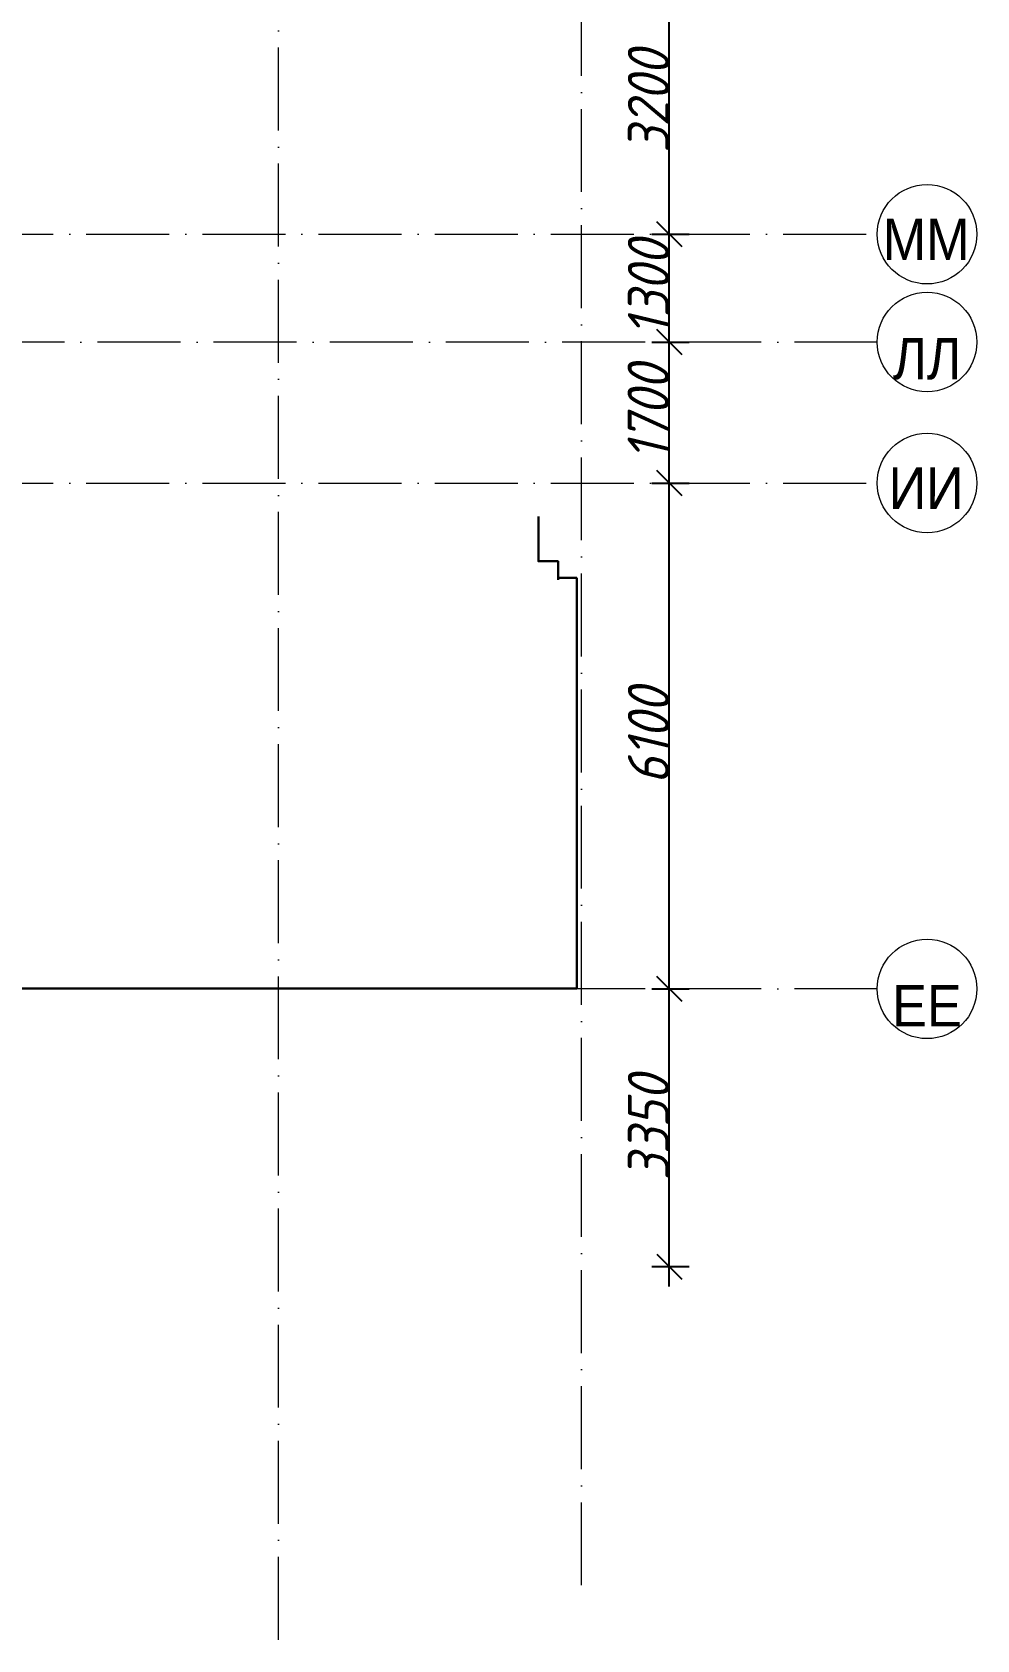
# Model space of a CAD drawing. Header units: millimetres. Extents: x 209 to 1046824, y -248937 to 510758.
# Drawn here: x 381251 to 392639, y 431170 to 450557 of the extents above; entities that cross this region are included whole.
import ezdxf

# ---------------------------------------------------------------- set-up
doc = ezdxf.new("R2010")
doc.units = ezdxf.units.MM
doc.linetypes.add('50_200_ШТРИХ_1Т_ш5_п1_п1_', pattern=[1400, 1000, -200, 0, -200])
doc.layers.add('A-ANNO-DIMS', color=7, linetype='Continuous', lineweight=9)
for name, color, linetype, lineweight, true_color in [('Оси-1', 7, 'Continuous', 20, 0xaaaaaa), ('Оси-2', 7, 'Continuous', 9, 0xaaaaaa), ('Оси-3', 7, '50_200_ШТРИХ_1Т_ш5_п1_п1_', 9, 0xaaaaaa)]:
    doc.layers.add(name, color=color, linetype=linetype, lineweight=lineweight, true_color=true_color)
doc.styles.add('Arial', font='arial.ttf', dxfattribs={"width": 0.9, "height": 500})
doc.styles.add('ISOCPEUR_I_1', font='isocpeui.ttf', dxfattribs={"width": 0.9, "height": 500})
doc.dimstyles.new('ISO-2_5_0_9К_БОЛЬШОЙ', dxfattribs={"dimscale": 304.8, "dimtxt": 497.990588, "dimasz": 0.984252, "dimexe": 0.787402, "dimexo": 0, "dimgap": 0, "dimtad": 1, "dimdec": 0, "dimzin": 0, "dimdsep": 46, "dimtxsty": 'ISOCPEUR_I_1', "dimblk1": 'OBLIQUE', "dimblk2": 'OBLIQUE', "dimsah": 1, "dimcen": 0.09, "dimdle": 0.787402, "dimazin": 0, "dimtfac": 1, "dimtdec": 4, "dimtix": 1, "dimtmove": 0, "dimatfit": 3, "dimfxl": 1, "dimtvp": 1, "dimtolj": 1, "dimtzin": 0, "dimarcsym": 2})

# ---------------------------------------------------------------- blocks, each defined once
blk = doc.blocks.new('Ось сетки - Круг_Ø6_00__ISO-2_5_0_9K_-17386508-АИ_План этажа_Стены_3')
at = {"layer": 'Оси-1'}
blk.add_circle((0, 0), 3, dxfattribs=at)
blk = doc.blocks.new('_Oblique')
at = {"color": 0, "linetype": 'ByBlock', "lineweight": -2}
blk.add_line((-0.5, -0.5), (0.5, 0.5), dxfattribs=at)
blk = doc.blocks.new('*D1807')
at = {"layer": 'A-ANNO-DIMS', "color": 0, "lineweight": -2, "transparency": 16777216}
for p, q in [((388932, 435430), (388932, 439260)), ((388720, 439020), (389172, 439020)), ((388720, 435670), (389172, 435670))]:
    blk.add_line(p, q, dxfattribs=at)
at = {"layer": 'Defpoints', "color": 0, "lineweight": 30, "transparency": 16777216}
for p in [(388720, 439020), (388932, 439020), (388720, 435670)]:
    blk.add_point(p, dxfattribs=at)
at = {"layer": 'A-ANNO-DIMS', "color": 0, "lineweight": -2, "transparency": 16777216, "xscale": 300, "yscale": 300, "zscale": 300}
for p, rotation in [((388932, 439020), 90), ((388932, 435670), 270)]:
    blk.add_blockref('_Oblique', p, dxfattribs=dict(at, rotation=rotation))
at = {"layer": 'A-ANNO-DIMS', "color": 0, "transparency": 16777216, "insert": (388682, 437345), "char_height": 500, "width": 1516.96, "attachment_point": 5, "rotation": 90, "style": 'ISOCPEUR_I_1'}
blk.add_mtext('\\A1;3350', dxfattribs=at)
blk = doc.blocks.new('*D1808')
at = {"layer": 'A-ANNO-DIMS', "color": 0, "lineweight": -2, "transparency": 16777216}
for p, q in [((388932, 438780), (388932, 445360)), ((388720, 445120), (389172, 445120)), ((388720, 439020), (389172, 439020))]:
    blk.add_line(p, q, dxfattribs=at)
at = {"layer": 'Defpoints', "color": 0, "lineweight": 30, "transparency": 16777216}
for p in [(388720, 445120), (388932, 445120), (388720, 439020)]:
    blk.add_point(p, dxfattribs=at)
at = {"layer": 'A-ANNO-DIMS', "color": 0, "lineweight": -2, "transparency": 16777216, "xscale": 300, "yscale": 300, "zscale": 300}
for p, rotation in [((388932, 445120), 90), ((388932, 439020), 270)]:
    blk.add_blockref('_Oblique', p, dxfattribs=dict(at, rotation=rotation))
at = {"layer": 'A-ANNO-DIMS', "color": 0, "transparency": 16777216, "insert": (388682, 442070), "char_height": 500, "width": 1402.04, "attachment_point": 5, "rotation": 90, "style": 'ISOCPEUR_I_1'}
blk.add_mtext('\\A1;6100', dxfattribs=at)
blk = doc.blocks.new('*D1809')
at = {"layer": 'A-ANNO-DIMS', "color": 0, "lineweight": -2, "transparency": 16777216}
for p, q in [((388932, 444880), (388932, 447060)), ((388720, 446820), (389172, 446820)), ((388720, 445120), (389172, 445120))]:
    blk.add_line(p, q, dxfattribs=at)
at = {"layer": 'Defpoints', "color": 0, "lineweight": 30, "transparency": 16777216}
for p in [(388720, 446820), (388932, 446820), (388720, 445120)]:
    blk.add_point(p, dxfattribs=at)
at = {"layer": 'A-ANNO-DIMS', "color": 0, "lineweight": -2, "transparency": 16777216, "xscale": 300, "yscale": 300, "zscale": 300}
for p, rotation in [((388932, 446820), 90), ((388932, 445120), 270)]:
    blk.add_blockref('_Oblique', p, dxfattribs=dict(at, rotation=rotation))
at = {"layer": 'A-ANNO-DIMS', "color": 0, "transparency": 16777216, "insert": (388679, 445970), "char_height": 500, "width": 1402.04, "attachment_point": 5, "rotation": 90, "style": 'ISOCPEUR_I_1'}
blk.add_mtext('\\A1;1700', dxfattribs=at)
blk = doc.blocks.new('*D1810')
at = {"layer": 'A-ANNO-DIMS', "color": 0, "lineweight": -2, "transparency": 16777216}
for p, q in [((388932, 446580), (388932, 448360)), ((388720, 448120), (389172, 448120)), ((388720, 446820), (389172, 446820))]:
    blk.add_line(p, q, dxfattribs=at)
at = {"layer": 'Defpoints', "color": 0, "lineweight": 30, "transparency": 16777216}
for p in [(388720, 448120), (388932, 448120), (388720, 446820)]:
    blk.add_point(p, dxfattribs=at)
at = {"layer": 'A-ANNO-DIMS', "color": 0, "lineweight": -2, "transparency": 16777216, "xscale": 300, "yscale": 300, "zscale": 300}
for p, rotation in [((388932, 448120), 90), ((388932, 446820), 270)]:
    blk.add_blockref('_Oblique', p, dxfattribs=dict(at, rotation=rotation))
at = {"layer": 'A-ANNO-DIMS', "color": 0, "transparency": 16777216, "insert": (388682, 447470), "char_height": 500, "width": 1402.04, "attachment_point": 5, "rotation": 90, "style": 'ISOCPEUR_I_1'}
blk.add_mtext('\\A1;1300', dxfattribs=at)
blk = doc.blocks.new('*D1811')
at = {"layer": 'A-ANNO-DIMS', "color": 0, "lineweight": -2, "transparency": 16777216}
for p, q in [((388932, 447880), (388932, 451560)), ((388720, 451320), (389172, 451320)), ((388720, 448120), (389172, 448120))]:
    blk.add_line(p, q, dxfattribs=at)
at = {"layer": 'Defpoints', "color": 0, "lineweight": 30, "transparency": 16777216}
for p in [(388720, 451320), (388932, 451320), (388720, 448120)]:
    blk.add_point(p, dxfattribs=at)
at = {"layer": 'A-ANNO-DIMS', "color": 0, "lineweight": -2, "transparency": 16777216, "xscale": 300, "yscale": 300, "zscale": 300}
for p, rotation in [((388932, 451320), 90), ((388932, 448120), 270)]:
    blk.add_blockref('_Oblique', p, dxfattribs=dict(at, rotation=rotation))
at = {"layer": 'A-ANNO-DIMS', "color": 0, "transparency": 16777216, "insert": (388682, 449720), "char_height": 500, "width": 1516.96, "attachment_point": 5, "rotation": 90, "style": 'ISOCPEUR_I_1'}
blk.add_mtext('\\A1;3200', dxfattribs=at)

msp = doc.modelspace()

# ---------------------------------------------------------------- linework, layer by layer
at = {"lineweight": 30}
for points in [[(372511.4, 447119.9), (372511.4, 439025.5), (387816.2, 439025.5)], [(387591.2, 443975.5), (387591.2, 444175.5), (387354.2, 444175.5), (387354.2, 444715.5)], [(387816.2, 443975.5), (387591.2, 443975.5)], [(387816.2, 443975.5), (387591.2, 443975.5), (387591.2, 443953.5)], [(387816.2, 443975.5), (387816.2, 439025.5)]]:
    msp.add_lwpolyline(points, dxfattribs=at)
at = {"layer": 'Оси-3'}
for p, q in [((384221.4, 431169.9), (384221.4, 475019.8)), ((387871.4, 431828), (387871.4, 475019.8)), ((369302.7, 448119.9), (391439.4, 448119.9)), ((391439.4, 446819.9), (349657.5, 446819.9)), ((369302.7, 445119.9), (391439.4, 445119.9)), ((391439.4, 439019.9), (349657.5, 439019.9))]:
    msp.add_line(p, q, dxfattribs=at)

# ---------------------------------------------------------------- block references
at = {"layer": 'Оси-1', "xscale": 199.9999999999999, "yscale": 199.9999999999999, "zscale": 199.9999999999999}
for p, rotation in [((392039.4, 448119.9), 269.9999999999995), ((392039.4, 446819.9), 89.9999999999998), ((392039.4, 445119.9), 269.9999999999995), ((392039.4, 439019.9), 89.9999999999998)]:
    msp.add_blockref('Ось сетки - Круг_Ø6_00__ISO-2_5_0_9K_-17386508-АИ_План этажа_Стены_3', p, dxfattribs=dict(at, rotation=rotation))

# ---------------------------------------------------------------- texts
at = {"layer": 'Оси-2', "char_height": 500, "attachment_point": 5, "line_spacing_factor": 0.936439, "style": 'Arial'}
for s, insert, width in [('\\pxqc,t4.572,9.144,13.716,18.288,22.86,27.432,32.004,36.576,41.148,45.72,50.292,54.864,59.436,64.008,68.58,73.152,77.724,82.296,86.868,91.44,96.012,100.584,105.156,109.728,114.3,118.872,123.444,128.016,132.588,137.16,141.732,146.304;{ММ}', (392027.9, 448058.1), 1036.8), ('\\pxqc,t4.572,9.144,13.716,18.288,22.86,27.432,32.004,36.576,41.148,45.72,50.292,54.864,59.436,64.008,68.58,73.152,77.724,82.296,86.868,91.44,96.012,100.584,105.156,109.728,114.3,118.872,123.444,128.016,132.588,137.16,141.732,146.304;{ЛЛ}', (392038.3, 446617), 846), ('\\pxqc,t4.572,9.144,13.716,18.288,22.86,27.432,32.004,36.576,41.148,45.72,50.292,54.864,59.436,64.008,68.58,73.152,77.724,82.296,86.868,91.44,96.012,100.584,105.156,109.728,114.3,118.872,123.444,128.016,132.588,137.16,141.732,146.304;{ИИ}', (392028.8, 445058.1), 916.2), ('\\pxqc,t4.572,9.144,13.716,18.288,22.86,27.432,32.004,36.576,41.148,45.72,50.292,54.864,59.436,64.008,68.58,73.152,77.724,82.296,86.868,91.44,96.012,100.584,105.156,109.728,114.3,118.872,123.444,128.016,132.588,137.16,141.732,146.304;{ЕЕ}', (392038.3, 438817), 846)]:
    msp.add_mtext(s, dxfattribs=dict(at, insert=insert, width=width))

# ---------------------------------------------------------------- dimensions: what is measured, and where the dimension line sits
at = {"layer": 'A-ANNO-DIMS'}
for base, p1, p2, override, picture, middle in [((388931.9, 451319.9), (388719.7, 448119.9), (388719.7, 451319.9), {"dimpost": '<>', "dimfxl": 3200}, '*D1811', (388681.9, 449719.9)), ((388931.9, 448119.9), (388719.7, 446819.9), (388719.7, 448119.9), {"dimpost": '<>', "dimfxl": 1300}, '*D1810', (388681.9, 447469.9)), ((388931.9, 446819.9), (388719.7, 445119.9), (388719.7, 446819.9), {"dimpost": '<>', "dimfxl": 1700}, '*D1809', (388678.6, 445969.9)), ((388931.9, 445119.9), (388719.7, 439019.9), (388719.7, 445119.9), {"dimpost": '<>', "dimfxl": 6100}, '*D1808', (388681.9, 442069.9)), ((388931.9, 439019.9), (388719.7, 435669.9), (388719.7, 439019.9), {"dimpost": '<>', "dimfxl": 3350}, '*D1807', (388681.9, 437344.9))]:
    dim = msp.add_linear_dim(base=base, p1=p1, p2=p2, angle=90, dimstyle='ISO-2_5_0_9К_БОЛЬШОЙ', override=override, dxfattribs=at)
    dim.commit()
    dim.dimension.update_dxf_attribs({"geometry": picture, "text_midpoint": middle})

doc.saveas('drawing.dxf')
